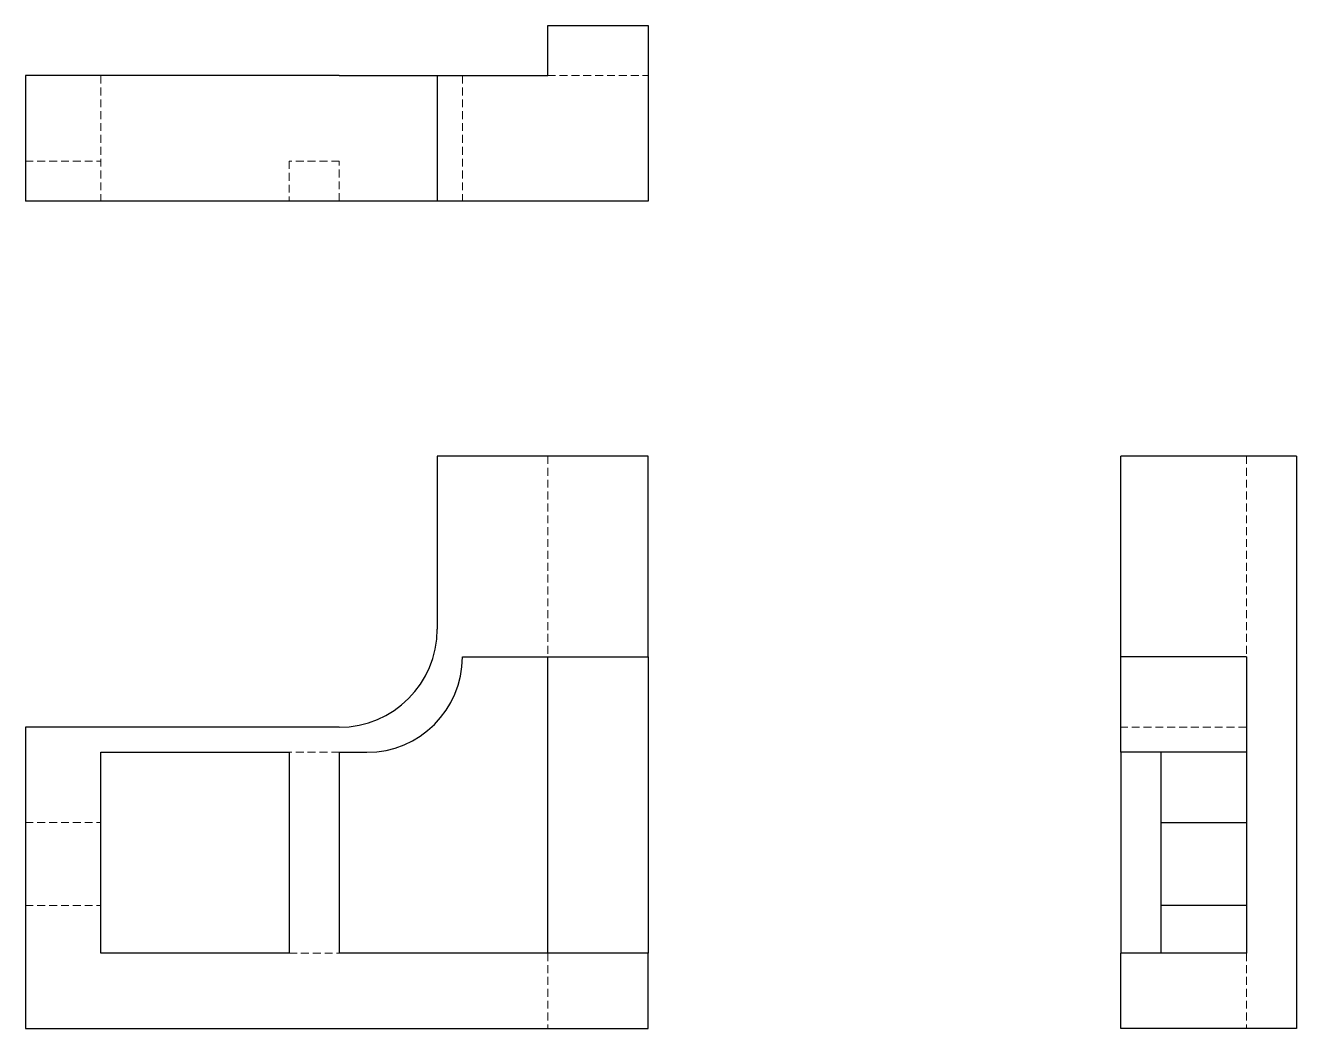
# Model space of a CAD drawing. Header units: millimetres. Extents: x 33 to 237, y 11 to 172.
import ezdxf

# ---------------------------------------------------------------- set-up
doc = ezdxf.new("R2010")
doc.units = ezdxf.units.MM
doc.linetypes.add('HIDDEN', pattern=[1.905, 1.27, -0.635])

msp = doc.modelspace()

# ---------------------------------------------------------------- linework, layer by layer
at = {"color": 7, "linetype": 'Continuous', "lineweight": 25}
for p, q in [((116.87, 172.11), (133, 172.11)), ((116.87, 164.05), (116.87, 172.11)), ((133, 172.11), (133, 143.89)), ((33, 164.05), (33, 143.89)), ((83.4, 164.05), (33, 164.05)), ((83.4, 164.05), (99.13, 164.05)), ((99.13, 164.05), (99.13, 143.89)), ((99.13, 164.05), (116.87, 164.05)), ((83.4, 143.89), (33, 143.89)), ((99.13, 143.89), (83.4, 143.89)), ((133, 143.89), (99.13, 143.89)), ((99.13, 102.97), (99.13, 75.15)), ((133, 102.97), (99.13, 102.97)), ((133, 70.71), (133, 102.97)), ((208.89, 70.71), (208.89, 102.97)), ((237.11, 102.97), (208.89, 102.97)), ((237.11, 102.97), (237.11, 11.03)), ((103.16, 70.71), (133, 70.71)), ((116.87, 23.13), (116.87, 70.71)), ((133, 70.71), (133, 23.13)), ((229.05, 70.71), (208.89, 70.71)), ((208.89, 55.39), (208.89, 70.71)), ((229.05, 70.71), (229.05, 23.13)), ((33, 59.42), (33, 11.03)), ((83.4, 59.42), (33, 59.42)), ((45.1, 55.39), (75.34, 55.39)), ((45.1, 23.13), (45.1, 55.39)), ((75.34, 55.39), (75.34, 23.13)), ((83.4, 55.39), (87.84, 55.39)), ((83.4, 55.39), (83.4, 23.13)), ((229.05, 55.39), (208.89, 55.39)), ((208.89, 55.39), (208.89, 23.13)), ((215.34, 55.39), (215.34, 23.13)), ((215.34, 44.1), (229.05, 44.1)), ((229.05, 30.79), (215.34, 30.79)), ((75.34, 23.13), (45.1, 23.13)), ((133, 23.13), (83.4, 23.13)), ((133, 11.03), (133, 23.13)), ((208.89, 11.03), (208.89, 23.13)), ((229.05, 23.13), (208.89, 23.13)), ((33, 11.03), (133, 11.03)), ((237.11, 11.03), (208.89, 11.03))]:
    msp.add_line(p, q, dxfattribs=at)
at = {"color": 7, "linetype": 'HIDDEN', "lineweight": 18}
for p, q in [((45.1, 164.05), (45.1, 143.89)), ((103.16, 164.05), (103.16, 143.89)), ((116.87, 164.05), (133, 164.05)), ((33, 150.34), (45.1, 150.34)), ((83.4, 150.34), (75.34, 150.34)), ((75.34, 150.34), (75.34, 143.89)), ((83.4, 143.89), (83.4, 150.34)), ((116.87, 102.97), (116.87, 70.71)), ((229.05, 102.97), (229.05, 70.71)), ((229.05, 59.42), (208.89, 59.42)), ((83.4, 55.39), (75.34, 55.39)), ((33, 44.1), (45.1, 44.1)), ((33, 30.79), (45.1, 30.79)), ((75.34, 23.13), (83.4, 23.13)), ((116.87, 23.13), (116.87, 11.03)), ((229.05, 23.13), (229.05, 11.03))]:
    msp.add_line(p, q, dxfattribs=at)
at = {"color": 7, "linetype": 'Continuous', "lineweight": 25}
for centre, radius in [((83.4, 75.15), 15.73), ((87.84, 70.71), 15.32)]:
    msp.add_arc(centre, radius, 270, 0, dxfattribs=at)

doc.saveas('drawing.dxf')
